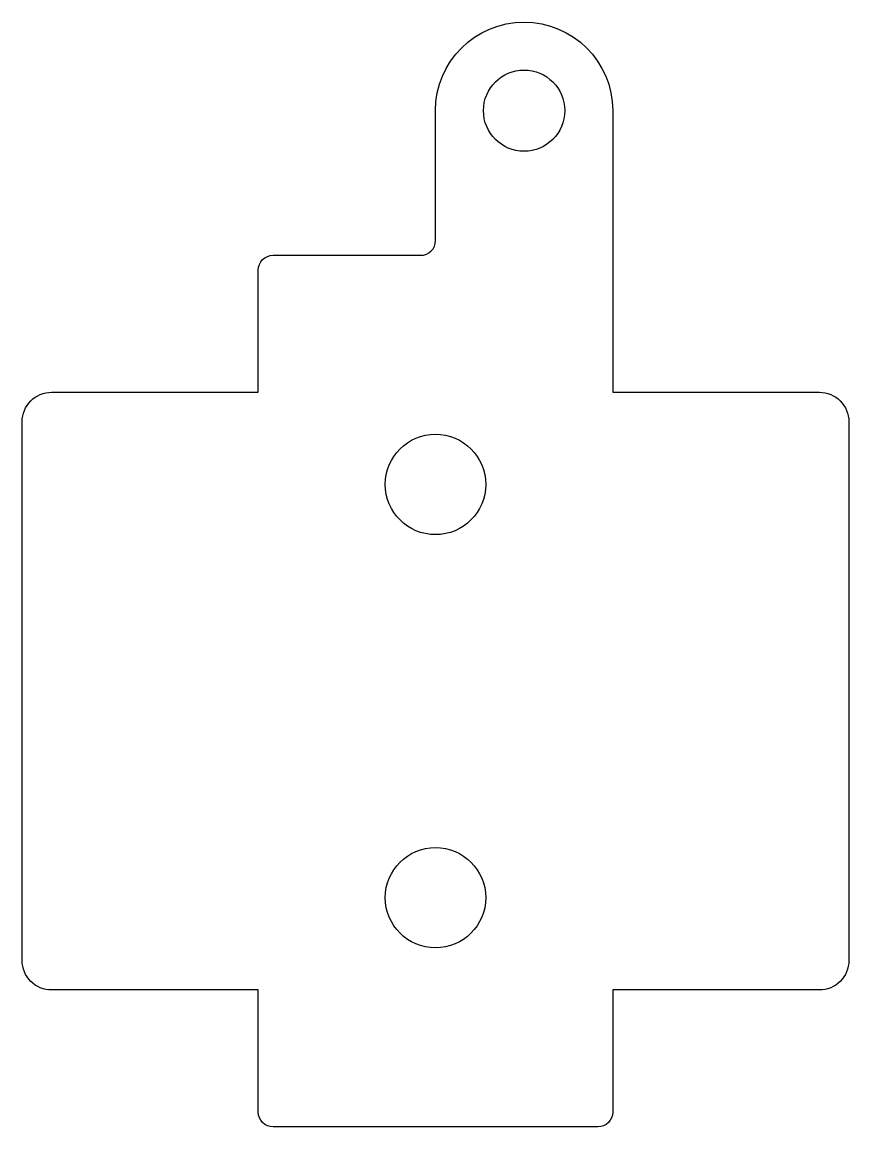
# Model space of a CAD drawing. Header units: millimetres. Extents: x -14 to 14, y 13 to 50.4.
import ezdxf

# ---------------------------------------------------------------- set-up
doc = ezdxf.new("R2010")
doc.units = ezdxf.units.MM
doc.layers.get('0').update_dxf_attribs({"linetype": 'CONTINUOUS'})

msp = doc.modelspace()

# ---------------------------------------------------------------- linework, layer by layer
msp.add_lwpolyline([(-0.5, 42.525, 0.414214), (0, 43.025), (0, 47.425, -1), (6, 47.425), (6, 37.888), (13, 37.888, -0.414214), (14, 36.888), (14, 18.638, -0.414214), (13, 17.638), (6, 17.638), (6, 13.5, -0.414214), (5.5, 13), (-5.5, 13, -0.414214), (-6, 13.5), (-6, 17.638), (-13, 17.638, -0.414214), (-14, 18.638), (-14, 36.888, -0.414214), (-13, 37.888), (-6, 37.888), (-6, 42.025, -0.414214), (-5.5, 42.525)], format="xyb", close=True)
for centre, radius in [((3, 47.425), 1.375), ((0, 34.763), 1.7), ((0, 20.763), 1.7)]:
    msp.add_circle(centre, radius)

doc.saveas('drawing.dxf')
